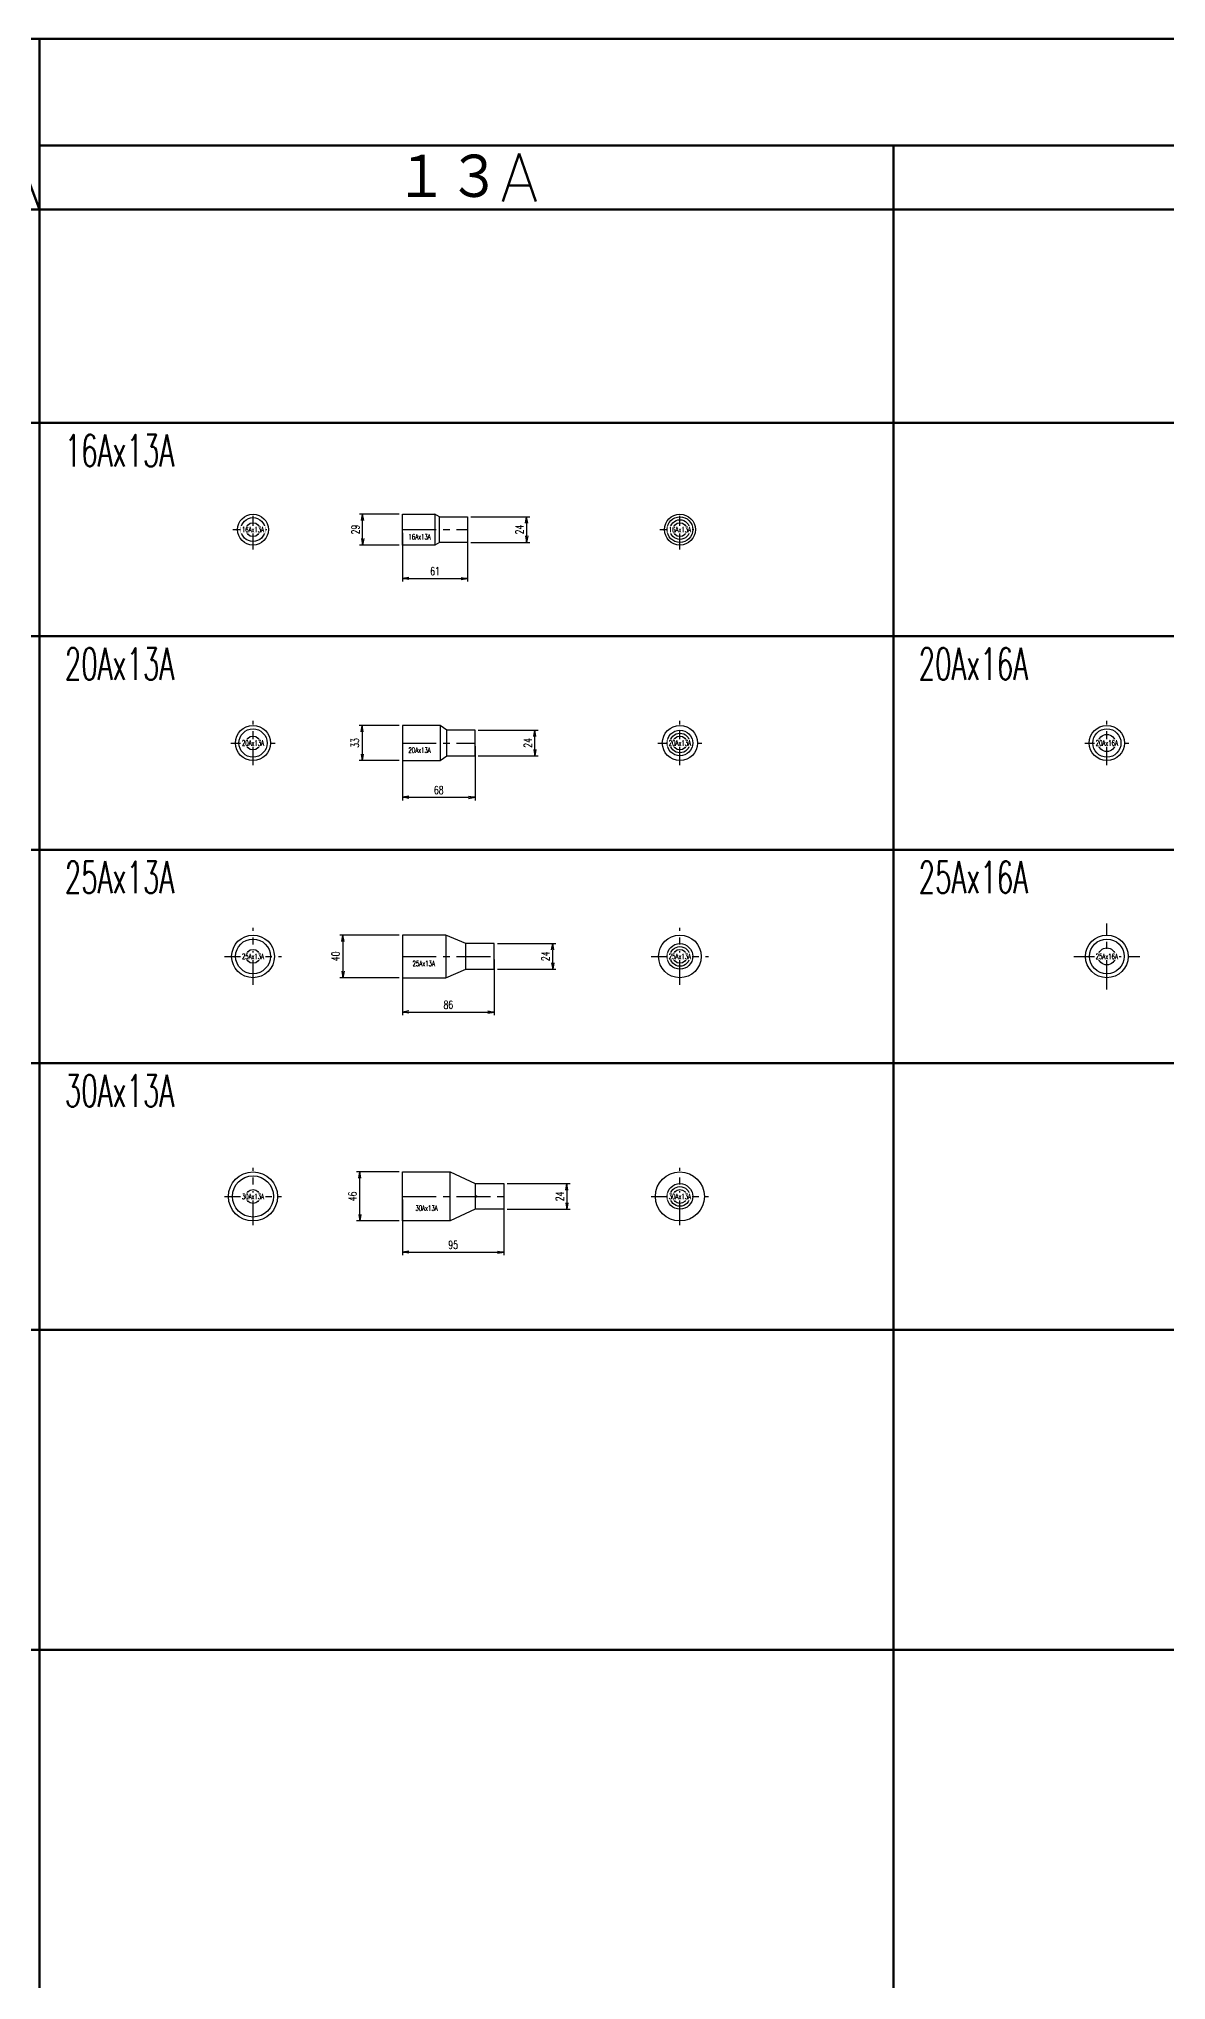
# Model space of a CAD drawing. Header units: millimetres. Extents: x 1711 to 90196, y -23291 to 8516.
# Drawn here: x 4585 to 5641, y -212 to 1608 of the extents above; entities that cross this region are included whole.
import ezdxf

# ---------------------------------------------------------------- set-up
doc = ezdxf.new("R2010")
doc.units = ezdxf.units.MM
doc.header["$PDMODE"] = 35
doc.linetypes.add('CENTER', pattern=[50.8, 31.75, -6.35, 6.35, -6.35])
doc.layers.add('line', color=153, linetype='Continuous', lineweight=50)
for name, color, linetype in [('寸法', 2, 'Continuous'), ('配管-CVP', 4, 'Continuous'), ('＃配管（PVC)', 21, 'Continuous')]:
    doc.layers.add(name, color=color, linetype=linetype)
doc.styles.add('kpk', font='romans.shx', dxfattribs={"width": 0.7, "bigfont": 'extfont2.shx'})
doc.styles.get("Standard").update_dxf_attribs({"font": 'romans.shx', "bigfont": 'extfont.shx'})
doc.dimstyles.new('KPK-3', dxfattribs={"dimscale": 3, "dimtxt": 2.5, "dimasz": 2, "dimexe": 1, "dimexo": 1, "dimgap": 1, "dimtad": 3, "dimdec": 1, "dimdsep": 46, "dimtxsty": 'kpk', "dimblk": 'OPEN', "dimcen": 2.5, "dimclrd": 2, "dimclre": 2, "dimclrt": 4, "dimadec": 1, "dimazin": 2, "dimtfac": 1, "dimtdec": 1, "dimtmove": 0, "dimatfit": 2, "dimldrblk": 'OPEN', "dimfxl": 0, "dimlwd": -1, "dimlwe": -1, "dimarcsym": 0})

# ---------------------------------------------------------------- blocks, each defined once
blk = doc.blocks.new('_Open')
at = {"color": 0, "linetype": 'ByBlock', "lineweight": -2}
for p, q in [((-1, 0.17), (0, 0)), ((-1, -0.17), (0, 0)), ((0, 0), (-1, 0))]:
    blk.add_line(p, q, dxfattribs=at)
blk = doc.blocks.new('*D2667')
at = {"layer": 'Defpoints', "color": 0, "transparency": 16777216}
for p in [(4925.4, 1147.6), (4986.4, 1147.6), (4986.4, 1101.8)]:
    blk.add_point(p, dxfattribs=at)
at = {"layer": '寸法', "color": 2, "transparency": 16777216}
for p, q in [((4925.4, 1144.6), (4925.4, 1098.8)), ((4986.4, 1144.6), (4986.4, 1098.8)), ((4931.4, 1101.8), (4980.4, 1101.8))]:
    blk.add_line(p, q, dxfattribs=at)
at = {"layer": '寸法', "color": 2, "transparency": 16777216, "xscale": 6, "yscale": 6, "zscale": 6, "rotation": 180}
blk.add_blockref('_Open', (4925.4, 1101.8), dxfattribs=at)
at = {"layer": '寸法', "color": 2, "transparency": 16777216, "xscale": 6, "yscale": 6, "zscale": 6}
blk.add_blockref('_Open', (4986.4, 1101.8), dxfattribs=at)
at = {"layer": '寸法', "color": 4, "transparency": 16777216, "insert": (4955.9, 1108.6), "char_height": 7.5, "attachment_point": 5, "style": 'kpk', "bg_fill": 3, "box_fill_scale": 1.1, "bg_fill_color": 256, "bg_fill_true_color": 13158600, "bg_fill_transparency": 0}
blk.add_mtext('61', dxfattribs=at)
blk = doc.blocks.new('*D2668')
at = {"layer": 'Defpoints', "color": 0, "transparency": 16777216}
for p in [(4925.4, 947.6), (4993.4, 947.6), (4993.4, 896.7)]:
    blk.add_point(p, dxfattribs=at)
at = {"layer": '寸法', "color": 2, "transparency": 16777216}
for p, q in [((4925.4, 944.6), (4925.4, 893.7)), ((4993.4, 944.6), (4993.4, 893.7)), ((4931.4, 896.7), (4987.4, 896.7))]:
    blk.add_line(p, q, dxfattribs=at)
at = {"layer": '寸法', "color": 2, "transparency": 16777216, "xscale": 6, "yscale": 6, "zscale": 6, "rotation": 180}
blk.add_blockref('_Open', (4925.4, 896.7), dxfattribs=at)
at = {"layer": '寸法', "color": 2, "transparency": 16777216, "xscale": 6, "yscale": 6, "zscale": 6}
blk.add_blockref('_Open', (4993.4, 896.7), dxfattribs=at)
at = {"layer": '寸法', "color": 4, "transparency": 16777216, "insert": (4959.4, 903.4), "char_height": 7.5, "attachment_point": 5, "style": 'kpk', "bg_fill": 3, "box_fill_scale": 1.1, "bg_fill_color": 256, "bg_fill_true_color": 13158600, "bg_fill_transparency": 0}
blk.add_mtext('68', dxfattribs=at)
blk = doc.blocks.new('*D2669')
at = {"layer": 'Defpoints', "color": 0, "transparency": 16777216}
for p in [(4925.4, 747.6), (5011.4, 747.6), (5011.4, 695.4)]:
    blk.add_point(p, dxfattribs=at)
at = {"layer": '寸法', "color": 2, "transparency": 16777216}
for p, q in [((4925.4, 744.6), (4925.4, 692.4)), ((5011.4, 744.6), (5011.4, 692.4)), ((4931.4, 695.4), (5005.4, 695.4))]:
    blk.add_line(p, q, dxfattribs=at)
at = {"layer": '寸法', "color": 2, "transparency": 16777216, "xscale": 6, "yscale": 6, "zscale": 6, "rotation": 180}
blk.add_blockref('_Open', (4925.4, 695.4), dxfattribs=at)
at = {"layer": '寸法', "color": 2, "transparency": 16777216, "xscale": 6, "yscale": 6, "zscale": 6}
blk.add_blockref('_Open', (5011.4, 695.4), dxfattribs=at)
at = {"layer": '寸法', "color": 4, "transparency": 16777216, "insert": (4968.4, 702.2), "char_height": 7.5, "attachment_point": 5, "style": 'kpk', "bg_fill": 3, "box_fill_scale": 1.1, "bg_fill_color": 256, "bg_fill_true_color": 13158600, "bg_fill_transparency": 0}
blk.add_mtext('86', dxfattribs=at)
blk = doc.blocks.new('*D2670')
at = {"layer": 'Defpoints', "color": 0, "transparency": 16777216}
for p in [(4925.4, 522.6), (5020.4, 522.6), (5020.4, 470.4)]:
    blk.add_point(p, dxfattribs=at)
at = {"layer": '寸法', "color": 2, "transparency": 16777216}
for p, q in [((4925.4, 519.6), (4925.4, 467.4)), ((5020.4, 519.6), (5020.4, 467.4)), ((4931.4, 470.4), (5014.4, 470.4))]:
    blk.add_line(p, q, dxfattribs=at)
at = {"layer": '寸法', "color": 2, "transparency": 16777216, "xscale": 6, "yscale": 6, "zscale": 6, "rotation": 180}
blk.add_blockref('_Open', (4925.4, 470.4), dxfattribs=at)
at = {"layer": '寸法', "color": 2, "transparency": 16777216, "xscale": 6, "yscale": 6, "zscale": 6}
blk.add_blockref('_Open', (5020.4, 470.4), dxfattribs=at)
at = {"layer": '寸法', "color": 4, "transparency": 16777216, "insert": (4972.9, 477.2), "char_height": 7.5, "attachment_point": 5, "style": 'kpk', "bg_fill": 3, "box_fill_scale": 1.1, "bg_fill_color": 256, "bg_fill_true_color": 13158600, "bg_fill_transparency": 0}
blk.add_mtext('95', dxfattribs=at)
blk = doc.blocks.new('*D2716')
at = {"layer": 'Defpoints', "color": 0, "transparency": 16777216}
for p in [(4888.1, 1162.1), (4925.4, 1162.1), (4925.4, 1133.1)]:
    blk.add_point(p, dxfattribs=at)
at = {"layer": '寸法', "color": 2, "transparency": 16777216}
for p, q in [((4922.4, 1162.1), (4885.1, 1162.1)), ((4888.1, 1139.1), (4888.1, 1156.1)), ((4922.4, 1133.1), (4885.1, 1133.1))]:
    blk.add_line(p, q, dxfattribs=at)
at = {"layer": '寸法', "color": 2, "transparency": 16777216, "xscale": 6, "yscale": 6, "zscale": 6}
for p, rotation in [((4888.1, 1162.1), 90), ((4888.1, 1133.1), 270)]:
    blk.add_blockref('_Open', p, dxfattribs=dict(at, rotation=rotation))
at = {"layer": '寸法', "color": 4, "transparency": 16777216, "insert": (4881.3, 1147.6), "char_height": 7.5, "attachment_point": 5, "rotation": 90, "style": 'kpk', "bg_fill": 3, "box_fill_scale": 1.1, "bg_fill_color": 256, "bg_fill_true_color": 13158600, "bg_fill_transparency": 0}
blk.add_mtext('29', dxfattribs=at)
blk = doc.blocks.new('*D2717')
at = {"layer": 'Defpoints', "color": 0, "transparency": 16777216}
for p in [(4986.4, 1159.6), (4986.4, 1135.6)]:
    blk.add_point(p, dxfattribs=at)
at = {"layer": '寸法', "color": 2, "transparency": 16777216}
for p, q in [((4989.4, 1159.6), (5044.7, 1159.6)), ((5041.7, 1153.6), (5041.7, 1141.6)), ((4989.4, 1135.6), (5044.7, 1135.6))]:
    blk.add_line(p, q, dxfattribs=at)
at = {"layer": '寸法', "color": 2, "transparency": 16777216, "xscale": 6, "yscale": 6, "zscale": 6}
for p, rotation in [((5041.7, 1159.6), 90), ((5041.7, 1135.6), 270)]:
    blk.add_blockref('_Open', p, dxfattribs=dict(at, rotation=rotation))
at = {"layer": '寸法', "color": 4, "transparency": 16777216, "insert": (5034.9, 1147.6), "char_height": 7.5, "attachment_point": 5, "rotation": 90, "style": 'kpk', "bg_fill": 3, "box_fill_scale": 1.1, "bg_fill_color": 256, "bg_fill_true_color": 13158600, "bg_fill_transparency": 0}
blk.add_mtext('24', dxfattribs=at)
at = {"layer": 'Defpoints', "color": 0, "transparency": 16777216}
blk.add_point((5041.7, 1135.6), dxfattribs=at)
blk = doc.blocks.new('*D2718')
at = {"layer": 'Defpoints', "color": 0, "transparency": 16777216}
for p in [(4925.4, 964.1), (4887.7, 931.1), (4925.4, 931.1)]:
    blk.add_point(p, dxfattribs=at)
at = {"layer": '寸法', "color": 2, "transparency": 16777216}
for p, q in [((4922.4, 964.1), (4884.7, 964.1)), ((4887.7, 958.1), (4887.7, 937.1)), ((4922.4, 931.1), (4884.7, 931.1))]:
    blk.add_line(p, q, dxfattribs=at)
at = {"layer": '寸法', "color": 2, "transparency": 16777216, "xscale": 6, "yscale": 6, "zscale": 6}
for p, rotation in [((4887.7, 964.1), 90), ((4887.7, 931.1), 270)]:
    blk.add_blockref('_Open', p, dxfattribs=dict(at, rotation=rotation))
at = {"layer": '寸法', "color": 4, "transparency": 16777216, "insert": (4880.9, 947.6), "char_height": 7.5, "attachment_point": 5, "rotation": 90, "style": 'kpk', "bg_fill": 3, "box_fill_scale": 1.1, "bg_fill_color": 256, "bg_fill_true_color": 13158600, "bg_fill_transparency": 0}
blk.add_mtext('33', dxfattribs=at)
blk = doc.blocks.new('*D2719')
at = {"layer": 'Defpoints', "color": 0, "transparency": 16777216}
for p in [(4993.4, 959.6), (4993.4, 935.6)]:
    blk.add_point(p, dxfattribs=at)
at = {"layer": '寸法', "color": 2, "transparency": 16777216}
for p, q in [((4996.4, 959.6), (5052.4, 959.6)), ((5049.4, 941.6), (5049.4, 953.6)), ((4996.4, 935.6), (5052.4, 935.6))]:
    blk.add_line(p, q, dxfattribs=at)
at = {"layer": '寸法', "color": 2, "transparency": 16777216, "xscale": 6, "yscale": 6, "zscale": 6}
for p, rotation in [((5049.4, 959.6), 90), ((5049.4, 935.6), 270)]:
    blk.add_blockref('_Open', p, dxfattribs=dict(at, rotation=rotation))
at = {"layer": '寸法', "color": 4, "transparency": 16777216, "insert": (5042.7, 947.6), "char_height": 7.5, "attachment_point": 5, "rotation": 90, "style": 'kpk', "bg_fill": 3, "box_fill_scale": 1.1, "bg_fill_color": 256, "bg_fill_true_color": 13158600, "bg_fill_transparency": 0}
blk.add_mtext('24', dxfattribs=at)
at = {"layer": 'Defpoints', "color": 0, "transparency": 16777216}
blk.add_point((5049.4, 959.6), dxfattribs=at)
blk = doc.blocks.new('*D2720')
at = {"layer": 'Defpoints', "color": 0, "transparency": 16777216}
for p in [(4925.4, 767.6), (4869.6, 727.6), (4925.4, 727.6)]:
    blk.add_point(p, dxfattribs=at)
at = {"layer": '寸法', "color": 2, "transparency": 16777216}
for p, q in [((4922.4, 767.6), (4866.6, 767.6)), ((4869.6, 761.6), (4869.6, 733.6)), ((4922.4, 727.6), (4866.6, 727.6))]:
    blk.add_line(p, q, dxfattribs=at)
at = {"layer": '寸法', "color": 2, "transparency": 16777216, "xscale": 6, "yscale": 6, "zscale": 6}
for p, rotation in [((4869.6, 767.6), 90), ((4869.6, 727.6), 270)]:
    blk.add_blockref('_Open', p, dxfattribs=dict(at, rotation=rotation))
at = {"layer": '寸法', "color": 4, "transparency": 16777216, "insert": (4862.8, 747.6), "char_height": 7.5, "attachment_point": 5, "rotation": 90, "style": 'kpk', "bg_fill": 3, "box_fill_scale": 1.1, "bg_fill_color": 256, "bg_fill_true_color": 13158600, "bg_fill_transparency": 0}
blk.add_mtext('40', dxfattribs=at)
blk = doc.blocks.new('*D2721')
at = {"layer": 'Defpoints', "color": 0, "transparency": 16777216}
for p in [(5011.4, 759.6), (5011.4, 735.6)]:
    blk.add_point(p, dxfattribs=at)
at = {"layer": '寸法', "color": 2, "transparency": 16777216}
for p, q in [((5014.4, 759.6), (5069.2, 759.6)), ((5066.2, 741.6), (5066.2, 753.6)), ((5014.4, 735.6), (5069.2, 735.6))]:
    blk.add_line(p, q, dxfattribs=at)
at = {"layer": '寸法', "color": 2, "transparency": 16777216, "xscale": 6, "yscale": 6, "zscale": 6}
for p, rotation in [((5066.2, 759.6), 90), ((5066.2, 735.6), 270)]:
    blk.add_blockref('_Open', p, dxfattribs=dict(at, rotation=rotation))
at = {"layer": '寸法', "color": 4, "transparency": 16777216, "insert": (5059.4, 747.6), "char_height": 7.5, "attachment_point": 5, "rotation": 90, "style": 'kpk', "bg_fill": 3, "box_fill_scale": 1.1, "bg_fill_color": 256, "bg_fill_true_color": 13158600, "bg_fill_transparency": 0}
blk.add_mtext('24', dxfattribs=at)
at = {"layer": 'Defpoints', "color": 0, "transparency": 16777216}
blk.add_point((5066.2, 759.6), dxfattribs=at)
blk = doc.blocks.new('*D2722')
at = {"layer": 'Defpoints', "color": 0, "transparency": 16777216}
for p in [(4885.4, 545.6), (4925.4, 545.6), (4925.4, 499.6)]:
    blk.add_point(p, dxfattribs=at)
at = {"layer": '寸法', "color": 2, "transparency": 16777216}
for p, q in [((4922.4, 545.6), (4882.4, 545.6)), ((4885.4, 505.6), (4885.4, 539.6)), ((4922.4, 499.6), (4882.4, 499.6))]:
    blk.add_line(p, q, dxfattribs=at)
at = {"layer": '寸法', "color": 2, "transparency": 16777216, "xscale": 6, "yscale": 6, "zscale": 6}
for p, rotation in [((4885.4, 545.6), 90), ((4885.4, 499.6), 270)]:
    blk.add_blockref('_Open', p, dxfattribs=dict(at, rotation=rotation))
at = {"layer": '寸法', "color": 4, "transparency": 16777216, "insert": (4878.6, 522.6), "char_height": 7.5, "attachment_point": 5, "rotation": 90, "style": 'kpk', "bg_fill": 3, "box_fill_scale": 1.1, "bg_fill_color": 256, "bg_fill_true_color": 13158600, "bg_fill_transparency": 0}
blk.add_mtext('46', dxfattribs=at)
blk = doc.blocks.new('*D2723')
at = {"layer": 'Defpoints', "color": 0, "transparency": 16777216}
for p in [(5020.4, 534.6), (5020.4, 510.6)]:
    blk.add_point(p, dxfattribs=at)
at = {"layer": '寸法', "color": 2, "transparency": 16777216}
for p, q in [((5023.4, 534.6), (5082.4, 534.6)), ((5079.4, 528.6), (5079.4, 516.6)), ((5023.4, 510.6), (5082.4, 510.6))]:
    blk.add_line(p, q, dxfattribs=at)
at = {"layer": '寸法', "color": 2, "transparency": 16777216, "xscale": 6, "yscale": 6, "zscale": 6}
for p, rotation in [((5079.4, 534.6), 90), ((5079.4, 510.6), 270)]:
    blk.add_blockref('_Open', p, dxfattribs=dict(at, rotation=rotation))
at = {"layer": '寸法', "color": 4, "transparency": 16777216, "insert": (5072.7, 522.6), "char_height": 7.5, "attachment_point": 5, "rotation": 90, "style": 'kpk', "bg_fill": 3, "box_fill_scale": 1.1, "bg_fill_color": 256, "bg_fill_true_color": 13158600, "bg_fill_transparency": 0}
blk.add_mtext('24', dxfattribs=at)
at = {"layer": 'Defpoints', "color": 0, "transparency": 16777216}
blk.add_point((5079.4, 510.6), dxfattribs=at)
blk = doc.blocks.new('A$C07C51724')
at = {"layer": '＃配管（PVC)', "color": 2, "linetype": 'CENTER'}
for p, q in [((0, -30.9375), (0, 30.9375)), ((-30.9375, 0), (30.9375, 0))]:
    blk.add_line(p, q, dxfattribs=at)
at = {"layer": '＃配管（PVC)', "color": 0, "linetype": 'ByBlock'}
for radius in [20, 16.275, 8]:
    blk.add_circle((0, 0), radius, dxfattribs=at)
at = {"layer": 'Defpoints', "color": 6, "linetype": 'ByBlock', "insert": (0, 0), "char_height": 5, "attachment_point": 5, "style": 'kpk', "bg_fill": 3, "box_fill_scale": 1.2, "bg_fill_color": 256, "bg_fill_transparency": 0}
blk.add_mtext('{\\W0.6;25Ax16A}', dxfattribs=at)
blk = doc.blocks.new('A$C3EE31B91')
at = {"layer": '＃配管（PVC)', "color": 2, "linetype": 'CENTER'}
for p, q in [((0, -20.625), (0, 20.625)), ((-20.625, 0), (20.625, 0))]:
    blk.add_line(p, q, dxfattribs=at)
at = {"layer": '＃配管（PVC)', "color": 0, "linetype": 'ByBlock'}
for radius in [16.5, 13.225, 8]:
    blk.add_circle((0, 0), radius, dxfattribs=at)
at = {"layer": 'Defpoints', "color": 6, "linetype": 'ByBlock', "insert": (0, 0), "char_height": 5, "attachment_point": 5, "style": 'kpk', "bg_fill": 3, "box_fill_scale": 1.2, "bg_fill_color": 256, "bg_fill_transparency": 0}
blk.add_mtext('{\\W0.6;20Ax16A}', dxfattribs=at)
blk = doc.blocks.new('A$C459C50F1')
at = {"layer": '＃配管（PVC)', "color": 2, "linetype": 'CENTER'}
for p, q in [((0, -26.8125), (0, 26.8125)), ((-26.8125, 0), (26.8125, 0))]:
    blk.add_line(p, q, dxfattribs=at)
at = {"layer": '＃配管（PVC)', "color": 0, "linetype": 'ByBlock'}
for radius in [23, 19.3, 6.5]:
    blk.add_circle((0, 0), radius, dxfattribs=at)
at = {"layer": 'Defpoints', "color": 6, "linetype": 'ByBlock', "insert": (0, 0), "char_height": 5, "attachment_point": 5, "style": 'kpk', "bg_fill": 3, "box_fill_scale": 1.2, "bg_fill_color": 256, "bg_fill_transparency": 0}
blk.add_mtext('{\\W0.6;30Ax13A}', dxfattribs=at)
blk = doc.blocks.new('A$C08BB60B4')
at = {"layer": '＃配管（PVC)', "color": 0, "linetype": 'ByBlock'}
for p, q in [((44.8, -23), (44.8, 23)), ((68.2, 12), (68.2, -12))]:
    blk.add_line(p, q, dxfattribs=at)
at = {"layer": '＃配管（PVC)', "color": 2, "linetype": 'CENTER'}
blk.add_line((0, 0), (95, 0), dxfattribs=at)
at = {"layer": '＃配管（PVC)', "color": 0, "linetype": 'ByBlock'}
blk.add_lwpolyline([(68.2, 12), (95, 12), (95, -12), (68.2, -12), (44.8, -23), (0, -23), (0, 23), (44.8, 23)], close=True, dxfattribs=at)
at = {"layer": '＃配管（PVC)', "color": 5, "linetype": 'ByBlock'}
blk.add_circle((69, 0), 0.75, dxfattribs=at)
at = {"layer": 'Defpoints', "color": 6, "linetype": 'ByBlock', "insert": (22.6, -10.9), "char_height": 5, "attachment_point": 5, "style": 'kpk', "bg_fill": 3, "box_fill_scale": 1.2, "bg_fill_color": 256, "bg_fill_transparency": 0}
blk.add_mtext('{\\W0.6;30Ax13A}', dxfattribs=at)
blk = doc.blocks.new('A$C050C0EAA')
at = {"layer": '＃配管（PVC)', "color": 2, "linetype": 'CENTER'}
for p, q in [((0, -26.8125), (0, 26.8125)), ((-26.8125, 0), (26.8125, 0))]:
    blk.add_line(p, q, dxfattribs=at)
at = {"layer": '＃配管（PVC)', "color": 0, "linetype": 'ByBlock'}
for radius in [23, 12, 9.2, 6.5]:
    blk.add_circle((0, 0), radius, dxfattribs=at)
at = {"layer": 'Defpoints', "color": 6, "linetype": 'ByBlock', "insert": (0, 0), "char_height": 5, "attachment_point": 5, "style": 'kpk', "bg_fill": 3, "box_fill_scale": 1.2, "bg_fill_color": 256, "bg_fill_transparency": 0}
blk.add_mtext('{\\W0.6;30Ax13A}', dxfattribs=at)
blk = doc.blocks.new('A$C2A640C44')
at = {"layer": '＃配管（PVC)', "color": 2, "linetype": 'CENTER'}
for p, q in [((0, -26.8125), (0, 26.8125)), ((-26.8125, 0), (26.8125, 0))]:
    blk.add_line(p, q, dxfattribs=at)
at = {"layer": '＃配管（PVC)', "color": 0, "linetype": 'ByBlock'}
for radius in [20, 16.275, 6.5]:
    blk.add_circle((0, 0), radius, dxfattribs=at)
at = {"layer": 'Defpoints', "color": 6, "linetype": 'ByBlock', "insert": (0, 0), "char_height": 5, "attachment_point": 5, "style": 'kpk', "bg_fill": 3, "box_fill_scale": 1.2, "bg_fill_color": 256, "bg_fill_transparency": 0}
blk.add_mtext('{\\W0.6;25Ax13A}', dxfattribs=at)
blk = doc.blocks.new('A$C739B24B2')
at = {"layer": '＃配管（PVC)', "color": 0, "linetype": 'ByBlock'}
for p, q in [((40.6, 20), (40.6, -20)), ((59.4, -12), (59.4, 12))]:
    blk.add_line(p, q, dxfattribs=at)
at = {"layer": '＃配管（PVC)', "color": 2, "linetype": 'CENTER'}
blk.add_line((0, 0), (86, 0), dxfattribs=at)
at = {"layer": '＃配管（PVC)', "color": 0, "linetype": 'ByBlock'}
blk.add_lwpolyline([(59.4, 12), (40.6, 20), (0, 20), (0, -20), (40.6, -20), (59.4, -12), (86, -12), (86, 12)], close=True, dxfattribs=at)
at = {"layer": 'Defpoints', "color": 6, "linetype": 'ByBlock', "insert": (20, -6.7), "char_height": 5, "attachment_point": 5, "style": 'kpk', "bg_fill": 3, "box_fill_scale": 1.2, "bg_fill_color": 256, "bg_fill_transparency": 0}
blk.add_mtext('{\\W0.6;25Ax13A}', dxfattribs=at)
blk = doc.blocks.new('A$C3BAF1122')
at = {"layer": '＃配管（PVC)', "color": 2, "linetype": 'CENTER'}
for p, q in [((0, -26.8125), (0, 26.8125)), ((-26.8125, 0), (26.8125, 0))]:
    blk.add_line(p, q, dxfattribs=at)
at = {"layer": '＃配管（PVC)', "color": 0, "linetype": 'ByBlock'}
for radius in [20, 12, 9.2, 6.5]:
    blk.add_circle((0, 0), radius, dxfattribs=at)
at = {"layer": 'Defpoints', "color": 6, "linetype": 'ByBlock', "insert": (0, 0), "char_height": 5, "attachment_point": 5, "style": 'kpk', "bg_fill": 3, "box_fill_scale": 1.2, "bg_fill_color": 256, "bg_fill_transparency": 0}
blk.add_mtext('{\\W0.6;25Ax13A}', dxfattribs=at)
blk = doc.blocks.new('A$C59F67E41')
at = {"layer": '＃配管（PVC)', "color": 2, "linetype": 'CENTER'}
for p, q in [((0, -20.625), (0, 20.625)), ((-20.625, 0), (20.625, 0))]:
    blk.add_line(p, q, dxfattribs=at)
at = {"layer": '＃配管（PVC)', "color": 0, "linetype": 'ByBlock'}
for radius in [16.5, 13.225, 6.5]:
    blk.add_circle((0, 0), radius, dxfattribs=at)
at = {"layer": 'Defpoints', "color": 6, "linetype": 'ByBlock', "insert": (0, 0), "char_height": 5, "attachment_point": 5, "style": 'kpk', "bg_fill": 3, "box_fill_scale": 1.2, "bg_fill_color": 256, "bg_fill_transparency": 0}
blk.add_mtext('{\\W0.6;20Ax13A}', dxfattribs=at)
blk = doc.blocks.new('A$C0E0B00FF')
at = {"layer": '＃配管（PVC)', "color": 2, "linetype": 'CENTER'}
blk.add_line((0, 0), (68, 0), dxfattribs=at)
at = {"layer": '＃配管（PVC)', "color": 0, "linetype": 'ByBlock'}
for p, q in [((35.5, 16.5), (35.5, -16.5)), ((41.5, -12), (41.5, 12))]:
    blk.add_line(p, q, dxfattribs=at)
blk.add_lwpolyline([(41.5, 12), (35.5, 16.5), (0, 16.5), (0, -16.5), (35.5, -16.5), (41.5, -12), (68, -12), (68, 12)], close=True, dxfattribs=at)
at = {"layer": 'Defpoints', "color": 6, "linetype": 'ByBlock', "insert": (16.1, -6.7), "char_height": 5, "attachment_point": 5, "style": 'kpk', "bg_fill": 3, "box_fill_scale": 1.2, "bg_fill_color": 256, "bg_fill_transparency": 0}
blk.add_mtext('{\\W0.6;20Ax13A}', dxfattribs=at)
blk = doc.blocks.new('A$C1F39151E')
at = {"layer": '＃配管（PVC)', "color": 2, "linetype": 'CENTER'}
for p, q in [((0, -20.625), (0, 20.625)), ((-20.625, 0), (20.625, 0))]:
    blk.add_line(p, q, dxfattribs=at)
at = {"layer": '＃配管（PVC)', "color": 0, "linetype": 'ByBlock'}
for radius in [16.5, 12, 9.2, 6.5]:
    blk.add_circle((0, 0), radius, dxfattribs=at)
at = {"layer": 'Defpoints', "color": 6, "linetype": 'ByBlock', "insert": (0, 0), "char_height": 5, "attachment_point": 5, "style": 'kpk', "bg_fill": 3, "box_fill_scale": 1.2, "bg_fill_color": 256, "bg_fill_transparency": 0}
blk.add_mtext('{\\W0.6;20Ax13A}', dxfattribs=at)
blk = doc.blocks.new('A$C5ABA37A9')
at = {"layer": '＃配管（PVC)', "color": 2, "linetype": 'CENTER'}
for p, q in [((0, -18.75), (0, 18.75)), ((-18.75, 0), (18.75, 0))]:
    blk.add_line(p, q, dxfattribs=at)
at = {"layer": '＃配管（PVC)', "color": 0, "linetype": 'ByBlock'}
for radius in [14.5, 11.2, 6.5]:
    blk.add_circle((0, 0), radius, dxfattribs=at)
at = {"layer": 'Defpoints', "color": 6, "linetype": 'ByBlock', "insert": (0, 0), "char_height": 5, "attachment_point": 5, "style": 'kpk', "bg_fill": 3, "box_fill_scale": 1.2, "bg_fill_color": 256, "bg_fill_transparency": 0}
blk.add_mtext('{\\W0.6;16Ax13A}', dxfattribs=at)
blk = doc.blocks.new('A$C6A7617F3')
at = {"layer": '＃配管（PVC)', "color": 2, "linetype": 'CENTER'}
blk.add_line((0, 0), (61, 0), dxfattribs=at)
at = {"layer": '＃配管（PVC)', "color": 0, "linetype": 'ByBlock'}
for points in [[(34.6, 12), (61, 12), (61, -12), (34.6, -12), (30.4, -14.5), (0, -14.5), (0, 14.5), (30.4, 14.5)], [(34.6, -12), (34.6, 12), (30.4, 14.5), (30.4, -14.5)]]:
    blk.add_lwpolyline(points, dxfattribs=at)
at = {"layer": 'Defpoints', "color": 6, "linetype": 'ByBlock', "insert": (16.1, -6.7), "char_height": 5, "attachment_point": 5, "style": 'kpk', "bg_fill": 3, "box_fill_scale": 1.2, "bg_fill_color": 256, "bg_fill_transparency": 0}
blk.add_mtext('{\\W0.6;16Ax13A}', dxfattribs=at)
blk = doc.blocks.new('A$C54FF6022')
at = {"layer": '＃配管（PVC)', "color": 2, "linetype": 'CENTER'}
for p, q in [((0, -18.75), (0, 18.75)), ((-18.75, 0), (18.75, 0))]:
    blk.add_line(p, q, dxfattribs=at)
at = {"layer": '＃配管（PVC)', "color": 0, "linetype": 'ByBlock'}
for radius in [14.5, 12, 9.2, 6.5]:
    blk.add_circle((0, 0), radius, dxfattribs=at)
at = {"layer": 'Defpoints', "color": 6, "linetype": 'ByBlock', "insert": (0, 0), "char_height": 5, "attachment_point": 5, "style": 'kpk', "bg_fill": 3, "box_fill_scale": 1.2, "bg_fill_color": 256, "bg_fill_transparency": 0}
blk.add_mtext('{\\W0.6;16Ax13A}', dxfattribs=at)
blk = doc.blocks.new('A$Cdf689383')
at = {"layer": 'line'}
for p, q in [((2520, 0), (2520, -7210)), ((2520, -100), (14020, -100)), ((3320, -100), (3320, -7210))]:
    blk.add_line(p, q, dxfattribs=at)
for points in [[(2520, -160), (2460, 0), (14020, 0), (14020, -7210), (2460, -7210), (2460, 0), (1260, 0), (1260, -7210)], [(0, -160), (1260, -160), (2460, -160), (14020, -160)], [(0, -360), (1260, -360), (2460, -360), (14020, -360)], [(0, -560), (1260, -560), (2460, -560), (14020, -560)], [(0, -760), (1260, -760), (2460, -760), (14020, -760)], [(0, -960), (1260, -960), (2460, -960), (14020, -960)], [(0, -1210), (1260, -1210), (2460, -1210), (14020, -1210)], [(0, -1510), (1260, -1510), (2460, -1510), (14020, -1510)]]:
    blk.add_lwpolyline(points, dxfattribs=at)
for s, insert, char_height, attachment_point in [('１３A', (2920, -130), 45, 5), ('{\\W0.6;16Ax13A}', (2543.6, -385.9), 30, 4), ('{\\W0.6;20Ax13A}', (2543.6, -585.9), 30, 4), ('{\\W0.6;20Ax16A}', (3343.6, -585.9), 30, 4), ('{\\W0.6;25Ax13A}', (2543.6, -785.9), 30, 4), ('{\\W0.6;25Ax16A}', (3343.6, -785.9), 30, 4), ('{\\W0.6;30Ax13A}', (2543.6, -985.9), 30, 4)]:
    blk.add_mtext(s, dxfattribs=dict(at, insert=insert, char_height=char_height, attachment_point=attachment_point))

msp = doc.modelspace()

# ---------------------------------------------------------------- block references
at = {"layer": '配管-CVP'}
for name, p in [('A$C5ABA37A9', (4785.3602, 1147.5677)), ('A$C54FF6022', (5185.3602, 1147.5677)), ('A$C59F67E41', (4785.3602, 947.5677)), ('A$C1F39151E', (5185.3602, 947.5677)), ('A$C3EE31B91', (5585.3602, 947.5677)), ('A$C2A640C44', (4785.3602, 747.5677)), ('A$C3BAF1122', (5185.3602, 747.5677)), ('A$C07C51724', (5585.3602, 747.5677)), ('A$C459C50F1', (4785.3602, 522.5677)), ('A$C050C0EAA', (5185.3602, 522.5677))]:
    msp.add_blockref(name, p, dxfattribs=at)

# ---------------------------------------------------------------- dimensions: what is measured, and where the dimension line sits
at = {"layer": '寸法'}
for base, p1, p2, picture, middle in [((4986.3602, 1101.8476), (4925.3602, 1147.5677), (4986.3602, 1147.5677), '*D2667', (4955.8602, 1108.5976)), ((4993.3602, 896.6612), (4925.3602, 947.5677), (4993.3602, 947.5677), '*D2668', (4959.3602, 903.4112)), ((5011.3602, 695.4338), (4925.3602, 747.5677), (5011.3602, 747.5677), '*D2669', (4968.3602, 702.1838)), ((5020.3602, 470.4482), (4925.3602, 522.5677), (5020.3602, 522.5677), '*D2670', (4972.8602, 477.1982))]:
    dim = msp.add_linear_dim(base=base, p1=p1, p2=p2, dimstyle='KPK-3', dxfattribs=at)
    dim.commit()
    dim.dimension.update_dxf_attribs({"geometry": picture, "text_midpoint": middle})

# ---------------------------------------------------------------- next in the draw order: dimensions: what is measured, and where the dimension line sits
for base, p1, p2, picture, middle in [((4888.0716, 1162.0677), (4925.3602, 1133.0677), (4925.3602, 1162.0677), '*D2716', (4881.3216, 1147.5677)), ((5041.6698, 1135.5677), (4986.3602, 1159.5677), (4986.3602, 1135.5677), '*D2717', (5034.9198, 1147.5677)), ((4887.6624, 931.0677), (4925.3602, 964.0677), (4925.3602, 931.0677), '*D2718', (4880.9124, 947.5677)), ((5049.4479, 959.5677), (4993.3602, 935.5677), (4993.3602, 959.5677), '*D2719', (5042.6979, 947.5677)), ((4869.556, 727.5677), (4925.3602, 767.5677), (4925.3602, 727.5677), '*D2720', (4862.806, 747.5677)), ((5066.1868, 759.5677), (5011.3602, 735.5677), (5011.3602, 759.5677), '*D2721', (5059.4368, 747.5677)), ((4885.3819, 545.5677), (4925.3602, 499.5677), (4925.3602, 545.5677), '*D2722', (4878.6319, 522.5677)), ((5079.4081, 510.5677), (5020.3602, 534.5677), (5020.3602, 510.5677), '*D2723', (5072.6581, 522.5677))]:
    dim = msp.add_linear_dim(base=base, p1=p1, p2=p2, angle=90, dimstyle='KPK-3', dxfattribs=at)
    dim.commit()
    dim.dimension.update_dxf_attribs({"geometry": picture, "text_midpoint": middle})

# ---------------------------------------------------------------- next in the draw order: block references
at = {"layer": '配管-CVP'}
for name, p in [('A$C6A7617F3', (4925.3602, 1147.5677)), ('A$C0E0B00FF', (4925.3602, 947.5677)), ('A$C739B24B2', (4925.3602, 747.5677)), ('A$C08BB60B4', (4925.3602, 522.5677))]:
    msp.add_blockref(name, p, dxfattribs=at)

# ---------------------------------------------------------------- next in the draw order: block references
at = {"layer": 'line', "linetype": 'ByBlock'}
msp.add_blockref('A$Cdf689383', (2065.3602, 1607.5677), dxfattribs=at)

doc.saveas('drawing.dxf')
